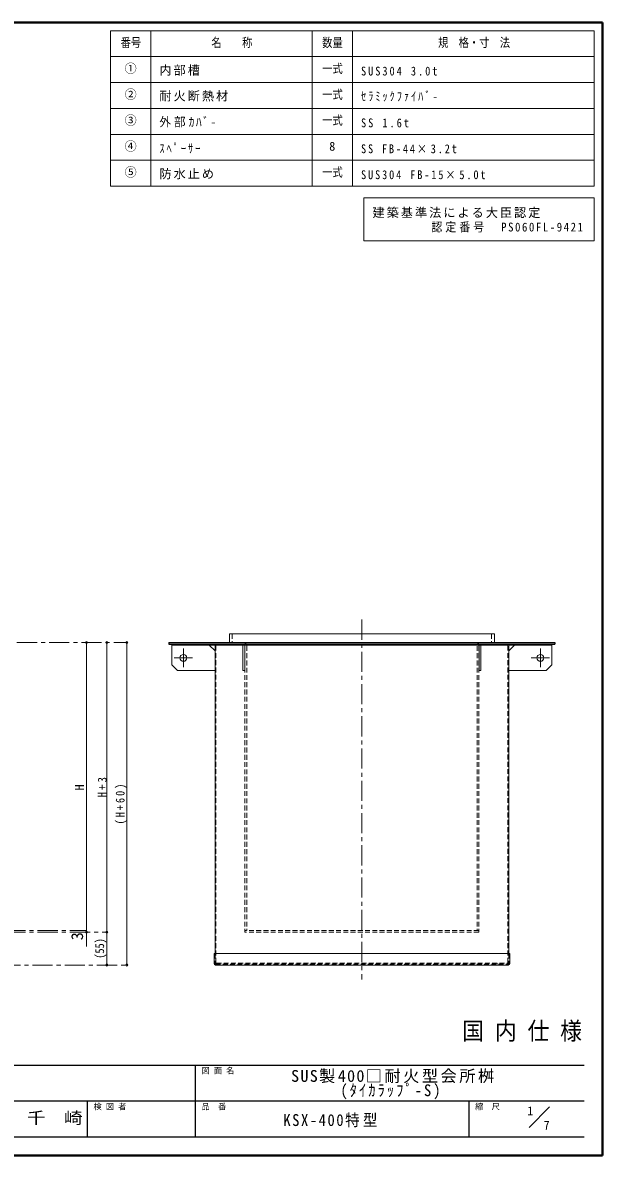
# Model space of a CAD drawing. Units: millimetres at full size, sheet at 1:7; details may follow other scales. Extents: x -1480 to 1355, y -979 to 988.
# Drawn here: x 349 to 1355, y -979 to 988 of the extents above; entities that cross this region are included whole.
import ezdxf
from ezdxf.enums import TextEntityAlignment as Align

# ---------------------------------------------------------------- set-up
doc = ezdxf.new("R2010")
doc.units = ezdxf.units.MM
doc.header["$LTSCALE"] = 7
doc.header["$PDMODE"] = 32
doc.header["$PDSIZE"] = 3.5
doc.linetypes.add('CHAIN1', pattern=[8, 5, -1, 1, -1])
doc.linetypes.add('DASHED1', pattern=[1.8, 1.2, -0.6])
doc.layers.add('0-0_ﾚｲﾔ1', color=7, linetype='Continuous', lineweight=9)
doc.styles.add('ＭＳ ゴシック', font='')
doc.styles.get('ＭＳ ゴシック').set_extended_font_data('MS Gothic')

msp = doc.modelspace()

# ---------------------------------------------------------------- linework, layer by layer
at = {"layer": '0-0_ﾚｲﾔ1', "color": 1, "lineweight": 40}
for p, q in [((1355.255, 987.955), (-1479.745, 987.955)), ((1355.255, -979.045), (1355.255, 987.955)), ((1355.255, -979.045), (-1479.745, -979.045))]:
    msp.add_line(p, q, dxfattribs=at)
at = {"layer": '0-0_ﾚｲﾔ1', "color": 3, "lineweight": 18}
for p, q in [((501.255, 703.955), (501.255, 973.955)), ((1341.255, 973.955), (501.255, 973.955)), ((571.255, 703.955), (571.255, 973.955)), ((851.255, 703.955), (851.255, 973.955)), ((921.255, 703.955), (921.255, 973.955)), ((1341.255, 703.955), (1341.255, 973.955)), ((1341.255, 928.955), (501.255, 928.955)), ((1341.255, 883.955), (501.255, 883.955)), ((1341.255, 838.955), (501.255, 838.955)), ((1341.255, 793.955), (501.255, 793.955)), ((1341.255, 748.955), (501.255, 748.955)), ((1341.255, 703.955), (501.255, 703.955)), ((941.255, 683.955), (941.255, 608.955)), ((1341.255, 683.955), (941.255, 683.955)), ((1341.255, 683.955), (1341.255, 608.955)), ((1341.255, 608.955), (941.255, 608.955))]:
    msp.add_line(p, q, dxfattribs=at)
at = {"layer": '0-0_ﾚｲﾔ1', "color": 4, "linetype": 'CHAIN1'}
for p, q in [((937.755, -48.545), (937.755, -673.545)), ((282.755, -88.545), (529.755, -88.545)), ((611.755, -115.145), (643.755, -115.145)), ((627.755, -131.145), (627.755, -99.145)), ((1263.755, -115.145), (1231.755, -115.145)), ((1247.755, -131.145), (1247.755, -99.145)), ((150.755, -588.545), (459.755, -588.545)), ((150.755, -591.545), (494.755, -591.545)), ((197.755, -648.545), (529.755, -648.545))]:
    msp.add_line(p, q, dxfattribs=at)
at = {"layer": '0-0_ﾚｲﾔ1', "lineweight": 18}
for p, q in [((1167.755, -73.545), (707.755, -73.545)), ((707.755, -73.545), (707.755, -88.545)), ((1167.755, -73.545), (1167.755, -88.545)), ((607.755, -91.545), (607.755, -93.145)), ((607.755, -93.145), (1267.755, -93.145)), ((682.755, -94.745), (682.755, -628.545)), ((731.155, -93.145), (731.155, -137.145)), ((734.355, -93.145), (734.355, -137.145)), ((1141.155, -93.145), (1141.155, -137.145)), ((1144.355, -93.145), (1144.355, -137.145)), ((1192.755, -94.745), (1192.755, -628.545)), ((1267.755, -91.545), (1267.755, -93.145)), ((731.155, -137.145), (734.355, -137.145)), ((1144.355, -137.145), (1141.155, -137.145)), ((1194.355, -628.545), (681.155, -628.545)), ((681.155, -645.945), (681.155, -628.545)), ((1194.355, -645.945), (1194.355, -628.545)), ((683.755, -648.545), (1191.755, -648.545)), ((1228.399, -930.401), (1263.755, -895.045))]:
    msp.add_line(p, q, dxfattribs=at)
at = {"layer": '0-0_ﾚｲﾔ1', "color": 4, "linetype": 'DASHED1'}
for p, q in [((712.755, -73.545), (712.755, -88.545)), ((1162.755, -73.545), (1162.755, -88.545)), ((684.355, -644.345), (684.355, -94.745)), ((734.755, -94.545), (734.755, -591.545)), ((737.755, -94.545), (737.755, -588.545)), ((1137.755, -94.545), (1137.755, -588.545)), ((1140.755, -94.545), (1140.755, -591.545)), ((1191.155, -644.345), (1191.155, -94.745)), ((1140.755, -588.545), (734.755, -588.545)), ((1140.755, -591.545), (734.755, -591.545)), ((682.755, -628.545), (682.755, -645.945)), ((1192.755, -628.545), (1192.755, -645.945)), ((683.755, -646.945), (1191.755, -646.945)), ((685.355, -645.345), (1190.155, -645.345)), ((702.755, -645.345), (702.755, -646.945)), ((1172.755, -645.345), (1172.755, -646.945))]:
    msp.add_line(p, q, dxfattribs=at)
at = {"layer": '0-0_ﾚｲﾔ1', "color": 4}
for p, q in [((459.755, -616.545), (459.755, -88.545)), ((494.755, -591.545), (494.755, -88.545)), ((529.755, -88.545), (529.755, -648.545)), ((607.755, -93.145), (607.755, -127.145)), ((682.755, -103.145), (672.755, -93.145)), ((1192.755, -103.145), (1202.755, -93.145)), ((1267.755, -93.145), (1267.755, -127.145)), ((494.755, -648.545), (494.755, -591.545))]:
    msp.add_line(p, q, dxfattribs=at)
at = {"layer": '0-0_ﾚｲﾔ1', "color": 5, "lineweight": 25}
for p, q in [((602.755, -88.545), (1272.755, -88.545)), ((602.755, -88.545), (602.755, -91.545)), ((602.755, -91.545), (1272.755, -91.545)), ((1272.755, -88.545), (1272.755, -91.545))]:
    msp.add_line(p, q, dxfattribs=at)
at = {"layer": '0-0_ﾚｲﾔ1', "color": 6, "lineweight": 25}
for p, q in [((-1448.245, -822.545), (1323.755, -822.545)), ((648.755, -947.545), (648.755, -822.545)), ((1323.755, -885.045), (-101.245, -885.045)), ((461.255, -947.545), (461.255, -885.045)), ((1123.755, -947.545), (1123.755, -885.045)), ((1323.755, -947.545), (-1448.245, -947.545))]:
    msp.add_line(p, q, dxfattribs=at)
at = {"layer": '0-0_ﾚｲﾔ1', "color": 4}
for points in [[(607.755, -127.145), (617.755, -137.145), (682.755, -137.145)], [(1267.755, -127.145), (1257.755, -137.145), (1192.755, -137.145)]]:
    msp.add_lwpolyline(points, dxfattribs=at)
for centre in [(627.755, -115.145), (1247.755, -115.145)]:
    msp.add_circle(centre, 6, dxfattribs=at)
at = {"layer": '0-0_ﾚｲﾔ1', "color": 4, "linetype": 'DASHED1'}
for centre, radius, start, end in [((681.155, -94.745), 3.2, 0, 90), ((731.755, -94.545), 6, 0, 90), ((731.755, -94.545), 3, 0, 90), ((1143.755, -94.545), 6, 90, 180), ((1143.755, -94.545), 3, 90, 180), ((1194.355, -94.745), 3.2, 90, 180), ((685.355, -644.345), 2.6, 180, 270), ((683.755, -645.945), 1, 180, 270), ((685.355, -644.345), 1, 180, 270), ((1190.155, -644.345), 2.6, 270, 0), ((1190.155, -644.345), 1, 270, 0), ((1191.755, -645.945), 1, 270, 0)]:
    msp.add_arc(centre, radius, start, end, dxfattribs=at)
at = {"layer": '0-0_ﾚｲﾔ1', "lineweight": 18}
for centre, radius, start, end in [((681.155, -94.745), 1.6, 0, 90), ((1194.355, -94.745), 1.6, 90, 180), ((683.755, -645.945), 2.6, 180, 270), ((1191.755, -645.945), 2.6, 270, 0)]:
    msp.add_arc(centre, radius, start, end, dxfattribs=at)
at = {"layer": '0-0_ﾚｲﾔ1', "color": 4}
for p in [(459.755, -88.545), (494.755, -88.545), (529.755, -88.545), (459.755, -591.545), (494.755, -591.545), (494.755, -648.545), (529.755, -648.545)]:
    msp.add_point(p, dxfattribs=at)

# ---------------------------------------------------------------- texts
at = {"layer": '0-0_ﾚｲﾔ1', "style": 'ＭＳ ゴシック'}
for s, height, width, p in [('番号', 15.4, 0.85, (518.755, 940.955)), ('名\u3000\u3000称', 15.4, 0.85, (676.255, 940.955)), ('数量', 15.4, 0.85, (868.755, 940.955)), ('規\u3000格・寸\u3000法', 15.4, 0.85, (1070.005, 940.955)), ('一式', 15.4, 0.85, (868.755, 895.955)), ('一式', 15.4, 0.85, (868.755, 850.955)), ('一式', 15.4, 0.85, (868.755, 805.955)), ('一式', 15.4, 0.85, (868.755, 715.955)), ('国 内 仕 様', 30.79, 0.9, (1112.005, -787.545)), ('千\u3000崎', 20.53, 1.15, (356.255, -930.295))]:
    msp.add_text(s, height=height, dxfattribs=dict(at, width=width)).set_placement(p, align=Align.BOTTOM_LEFT)
for s, height, p in [('①', 15.4, (525.755, 895.955)), ('②', 15.4, (525.755, 850.955)), ('③', 15.4, (525.755, 805.955)), ('④', 15.4, (525.755, 760.955)), ('8', 15.4, (881.005, 760.955)), ('⑤', 15.4, (525.755, 715.955)), ('図 面 名', 10.26, (659.255, -840.045)), ('検 図 者', 10.26, (471.755, -902.545)), ('品\u3000番', 10.26, (659.255, -902.545)), ('縮\u3000尺', 10.26, (1134.255, -902.545)), ('1', 15.4, (1224.844, -914.312)), ('7', 15.4, (1253.348, -939.078))]:
    msp.add_text(s, height=height, dxfattribs=at).set_placement(p, align=Align.BOTTOM_LEFT)
for s, height, p in [('H', 15.4, (459.755, -345.295)), ('3', 20.53, (459.755, -605.545))]:
    msp.add_text(s, height=height, rotation=90, dxfattribs=at).set_placement(p, align=Align.BOTTOM_LEFT)
at = {"layer": '0-0_ﾚｲﾔ1', "style": 'ＭＳ ゴシック', "width": 0.85}
msp.add_text('(55)', height=15.4, rotation=90, dxfattribs=at).set_placement((494.755, -637.545), align=Align.BOTTOM_LEFT)
at = {"layer": '0-0_ﾚｲﾔ1', "attachment_point": 7, "style": 'ＭＳ ゴシック'}
for s, insert, char_height in [('\\T1.17;内部槽', (586.255, 895.955), 15.4), ('\\T1.39;\\W0.85;SUS304\\~3.0t', (936.255, 895.955), 15.4), ('\\T1.17;耐火断熱材', (586.255, 850.955), 15.4), ('\\T1.39;\\W0.85;ｾﾗﾐｯｸﾌｧｲﾊﾞ-', (936.255, 850.955), 15.4), ('\\T1.27;\\W0.95;外部ｶﾊﾞ-', (586.255, 805.955), 15.4), ('\\T1.39;\\W0.85;SS\\~1.6t', (936.255, 805.955), 15.4), ('\\T1.39;\\W0.85;ｽﾍﾟｰｻｰ', (586.255, 760.955), 15.4), ('\\T1.36;\\W0.85;SS\\~FB-44×3.2t', (936.255, 760.955), 15.4), ('\\T1.17;防水止め', (586.255, 715.955), 15.4), ('\\T1.37;\\W0.85;SUS304\\~FB-15×5.0t', (936.255, 715.955), 15.4), ('\\T1.17;建築基準法による大臣認定', (956.255, 648.455), 15.4), ('\\T1.28;\\W0.9;認定番号\u3000PS060FL-9421', (1058.505, 623.455), 15.4), ('\\T1.16;SUS製400□耐火型会所桝', (814.755, -853.795), 20.53), ('\\T1.28;\\W0.9;(ﾀｲｶﾗｯﾌﾟ-S)', (900.505, -881.795), 20.53), ('\\T1.22;\\W0.9;KSX-400特型', (801.38, -930.295), 20.53)]:
    msp.add_mtext(s, dxfattribs=dict(at, insert=insert, char_height=char_height))
at = {"layer": '0-0_ﾚｲﾔ1', "char_height": 15.4, "attachment_point": 7, "rotation": 90, "style": 'ＭＳ ゴシック'}
for s, insert in [('\\T1.38;\\W0.9;H+3', (494.755, -357.545)), ('\\T1.39;\\W0.85;(H+60)', (529.755, -404.42))]:
    msp.add_mtext(s, dxfattribs=dict(at, insert=insert))

doc.saveas('drawing.dxf')
